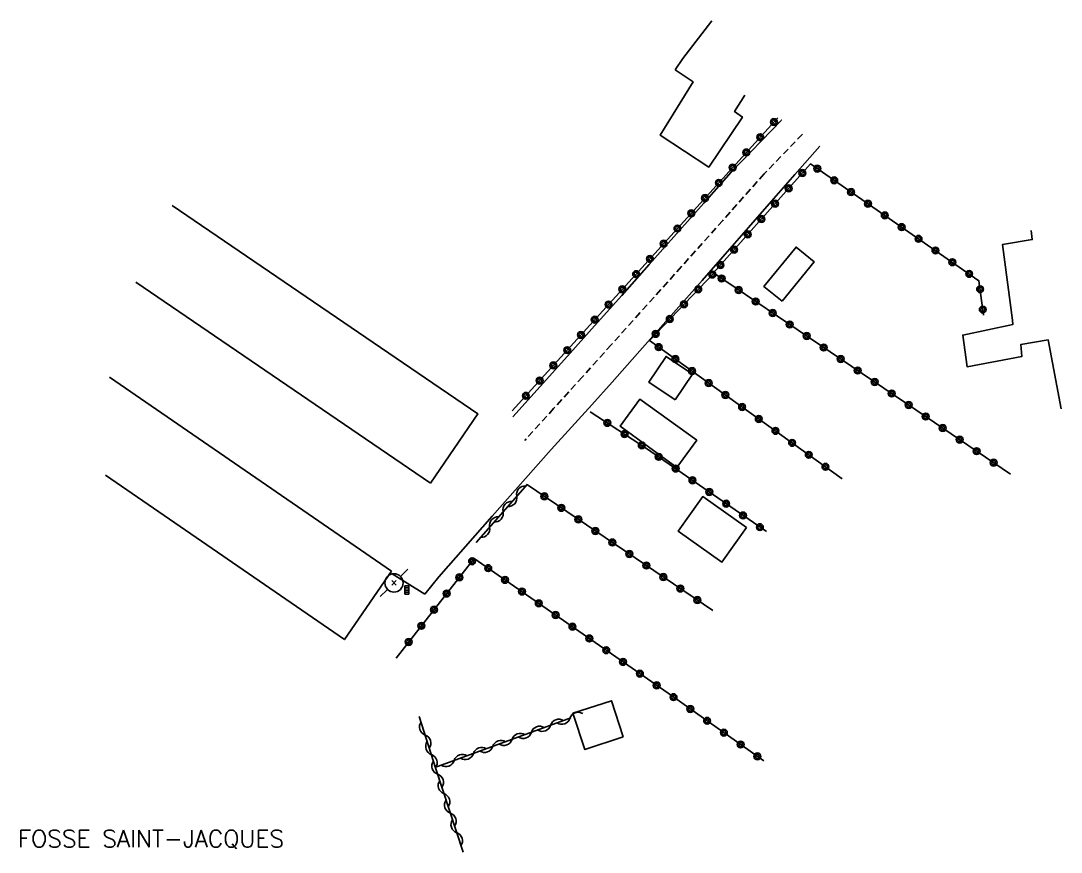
# Model space of a CAD drawing. Header units: millimetres. Extents: x 164000 to 165000, y 124105 to 125000.
# Drawn here: x 164044.1 to 164120.1, y 124611.4 to 124672.2 of the extents above; entities that cross this region are included whole.
import ezdxf
from ezdxf.enums import TextEntityAlignment as Align

# ---------------------------------------------------------------- set-up
doc = ezdxf.new("R2010")
doc.units = ezdxf.units.MM
doc.linetypes.add('DASHED', pattern=[0.75, 0.5, -0.25])
doc.layers.get('0').update_dxf_attribs({"linetype": 'CONTINUOUS'})
for name, color, linetype in [('W0001', 6, 'DASHED'), ('W0008', 7, 'CONTINUOUS'), ('W0017', 7, 'CONTINUOUS'), ('W0101', 7, 'CONTINUOUS'), ('W0104', 1, 'CONTINUOUS'), ('W0310', 3, 'CONTINUOUS'), ('W0323', 7, 'CONTINUOUS'), ('W0401', 7, 'CONTINUOUS'), ('W0473', 7, 'CONTINUOUS'), ('W0984', 7, 'CONTINUOUS'), ('W1102', 7, 'CONTINUOUS')]:
    doc.layers.add(name, color=color, linetype=linetype)
doc.styles.get("Standard").update_dxf_attribs({"font": 'romans.shx', "width": 0.85})

# ---------------------------------------------------------------- blocks, each defined once
blk = doc.blocks.new('T473')
for p, q in [((0.500001, 0.500001), (1.000002, 1.000002)), ((-0.166667, 0.166667), (0.166667, -0.166667)), ((-0.166667, -0.166667), (0.166667, 0.166667)), ((-1.000002, -1.000002), (-0.500001, -0.500001))]:
    blk.add_line(p, q)
blk.add_ellipse((0, 0), major_axis=(0.471405, 0.471405), ratio=1, start_param=5.497787144, end_param=11.780972451)
blk = doc.blocks.new('T401')
for p, q in [((-0.3, 0.3), (0, 0.3)), ((-0.3, -0.25), (-0.3, 0.3)), ((-0.3, 0.15), (0, 0.15)), ((-0.3, 0), (0, 0)), ((0, 0.3), (0, -0.25)), ((-0.3, -0.15), (0, -0.15)), ((-0.3, -0.25), (-0.3, -0.3)), ((-0.3, -0.3), (0, -0.3)), ((0, -0.3), (0, -0.25))]:
    blk.add_line(p, q)
blk = doc.blocks.new('t323o')
at = {"color": 0, "linetype": 'Continuous'}
for radius in [0.25, 0.15]:
    blk.add_circle((0, 0), radius, dxfattribs=at)
blk = doc.blocks.new('t310o')
at = {"color": 0, "linetype": 'Continuous'}
for centre, start, end in [((-0.5, 0.375), 216.8699, 323.1304), ((0.5, -0.375), 36.8699, 143.1303)]:
    blk.add_arc(centre, 0.625, start, end, dxfattribs=at)

msp = doc.modelspace()

# ---------------------------------------------------------------- linework, layer by layer
at = {"layer": 'W0001'}
msp.add_lwpolyline([(164101.177, 124663.863), (164098.382, 124660.963), (164095.367, 124657.57), (164092.342, 124654.188), (164089.313, 124650.808), (164087.215, 124648.472), (164085.113, 124646.14), (164083.007, 124643.812), (164080.896, 124641.488)], dxfattribs=at)
at = {"layer": 'W0008'}
for points in [[(164099.646, 124664.905), (164099.646, 124664.905), (164095.976, 124661.083), (164093.983, 124658.832), (164091.987, 124656.582), (164089.989, 124654.335), (164087.989, 124652.09), (164086.002, 124649.865), (164084.012, 124647.642), (164082.019, 124645.422), (164080.024, 124643.204)], [(164082.828, 124640.812), (164084.318, 124642.451), (164085.802, 124644.095), (164087.281, 124645.744), (164088.755, 124647.397), (164090.459, 124649.32), (164092.158, 124651.247), (164093.852, 124653.178), (164095.544, 124655.112), (164097.235, 124657.046), (164098.925, 124658.981), (164100.616, 124660.915), (164102.455, 124662.993)]]:
    msp.add_lwpolyline(points, dxfattribs=at)
at = {"layer": 'W0017'}
for points in [[(164082.828, 124640.812), (164078.52, 124635.949), (164074.615, 124631.515), (164073.6, 124630.255)], [(164073.6, 124630.255), (164071.214, 124631.745)]]:
    msp.add_lwpolyline(points, dxfattribs=at)
at = {"layer": 'W0101'}
for points in [[(164091.888, 124668.58), (164093.2, 124667.694), (164090.778, 124663.809), (164094.34, 124661.464), (164096.804, 124665.115), (164096.222, 124665.517), (164096.984, 124666.718)], [(164117.901, 124656.828), (164117.971, 124656.167), (164115.791, 124655.802), (164116.519, 124650.267)], [(164116.519, 124650.267), (164116.559, 124649.962), (164112.891, 124649.185), (164113.205, 124646.867), (164117.205, 124647.621), (164117.135, 124648.493), (164119.135, 124648.829), (164120.085, 124643.794)]]:
    msp.add_lwpolyline(points, dxfattribs=at)
at = {"layer": 'W0104'}
for points in [[(164055.148, 124658.669), (164077.477, 124643.426), (164074.014, 124638.354)], [(164074.014, 124638.354), (164052.485, 124653.051)], [(164071.172, 124631.93), (164050.571, 124646.117)], [(164050.265, 124638.949), (164067.725, 124626.925), (164071.172, 124631.93)]]:
    msp.add_lwpolyline(points, dxfattribs=at)
for points in [[(164099.691, 124651.668), (164102.041, 124654.536), (164100.722, 124655.616), (164098.372, 124652.748)], [(164091.88, 124644.453), (164089.958, 124645.748), (164091.227, 124647.632), (164093.149, 124646.337)], [(164092.014, 124639.517), (164087.873, 124642.527), (164089.316, 124644.512), (164093.457, 124641.502)], [(164097.094, 124635.133), (164093.905, 124637.381), (164092.116, 124634.843), (164095.305, 124632.595)], [(164088.096, 124619.813), (164085.287, 124618.893), (164084.419, 124621.544), (164087.228, 124622.464)]]:
    msp.add_lwpolyline(points, close=True, dxfattribs=at)
at = {"layer": 'W0310'}
for points in [[(164081.099, 124638.302), (164077.336, 124634.027)], [(164076.392, 124611.389), (164074.41, 124617.471), (164073.191, 124621.319)], [(164074.333, 124617.579), (164084.254, 124621.199)]]:
    msp.add_lwpolyline(points, dxfattribs=at)
at = {"layer": 'W0323'}
for points in [[(164079.969, 124643.638), (164099.392, 124665.078)], [(164116.389, 124639.013), (164110.224, 124643.214), (164094.681, 124653.728), (164101.77, 124661.699), (164114.079, 124653.163), (164114.413, 124650.645)], [(164094.68, 124653.69), (164090, 124648.799), (164104.084, 124638.684)], [(164098.546, 124634.82), (164089.799, 124640.904), (164085.673, 124643.586)], [(164094.637, 124629.051), (164081.092, 124638.241)], [(164098.365, 124618.061), (164091.372, 124623.005), (164077.211, 124632.861), (164071.493, 124625.576)]]:
    msp.add_lwpolyline(points, dxfattribs=at)
at = {"layer": 'W1102'}
msp.add_lwpolyline([(164094.552, 124672.159), (164092.438, 124669.412), (164091.888, 124668.58)], dxfattribs=at)

# ---------------------------------------------------------------- block references
at = {"layer": 'W0310'}
for p, rotation in [((164080.309, 124637.405), 228.6446703870669), ((164079.318, 124636.279), 228.6446703870669), ((164078.327, 124635.153), 228.6446703870669), ((164084.197, 124621.178), 20.0461447860747), ((164073.624, 124619.953), 107.5775738292894), ((164081.379, 124620.15), 20.0461447860747), ((164082.788, 124620.664), 20.0461447860747), ((164079.97, 124619.636), 20.0461447860747), ((164074.077, 124618.523), 107.5775738292894), ((164077.151, 124618.607), 20.0461447860747), ((164078.56, 124619.121), 20.0461447860747), ((164075.742, 124618.093), 20.0461447860747), ((164074.533, 124617.094), 108.0545358156578), ((164074.998, 124615.668), 108.0545358156578), ((164075.463, 124614.242), 108.0545358156578), ((164075.928, 124612.815), 108.0545358156578)]:
    msp.add_blockref('t310o', p, dxfattribs=dict(at, rotation=rotation))
at = {"layer": 'W0323'}
for p, rotation in [((164099.103, 124664.76), 47.82678306671926), ((164098.096, 124663.648), 47.82678306671926), ((164097.089, 124662.537), 47.82678306671926), ((164096.082, 124661.425), 47.82678306671926), ((164102.269, 124661.353), 325.2596080660705), ((164101.177, 124661.032), 48.35174095960945), ((164103.502, 124660.498), 325.2596080660705), ((164095.075, 124660.313), 47.82678306671926), ((164100.18, 124659.911), 48.35174095960945), ((164094.068, 124659.201), 47.82678306671926), ((164104.735, 124659.643), 325.2596080660705), ((164099.183, 124658.79), 48.35174095960945), ((164105.967, 124658.788), 325.2596080660705), ((164093.061, 124658.09), 47.82678306671926), ((164098.186, 124657.67), 48.35174095960945), ((164107.2, 124657.934), 325.2596080660705), ((164092.054, 124656.978), 47.82678306671926), ((164108.432, 124657.079), 325.2596080660705), ((164097.19, 124656.549), 48.35174095960945), ((164109.665, 124656.224), 325.2596080660705), ((164091.047, 124655.866), 47.82678306671926), ((164096.193, 124655.428), 48.35174095960945), ((164110.898, 124655.369), 325.2596080660705), ((164090.04, 124654.755), 47.82678306671926), ((164112.13, 124654.514), 325.2596080660705), ((164089.033, 124653.643), 47.82678306671926), ((164094.604, 124653.611), 226.2629246161607), ((164095.196, 124654.307), 48.35174095960945), ((164113.363, 124653.66), 325.2596080660705), ((164095.282, 124653.322), 145.9237716945313), ((164088.025, 124652.531), 47.82678306671926), ((164093.567, 124652.527), 226.2629246161607), ((164096.524, 124652.481), 145.9237716945313), ((164114.162, 124652.54), 277.555887709152), ((164087.018, 124651.42), 47.82678306671926), ((164092.53, 124651.443), 226.2629246161607), ((164097.766, 124651.641), 145.9237716945313), ((164099.009, 124650.8), 145.9237716945313), ((164114.359, 124651.053), 277.555887709152), ((164086.011, 124650.308), 47.82678306671926), ((164091.493, 124650.36), 226.2629246161607), ((164100.251, 124649.96), 145.9237716945313), ((164085.004, 124649.196), 47.82678306671926), ((164090.456, 124649.276), 226.2629246161607), ((164101.494, 124649.12), 145.9237716945313), ((164090.682, 124648.309), 324.3144381742553), ((164083.997, 124648.085), 47.82678306671926), ((164102.736, 124648.279), 145.9237716945313), ((164082.99, 124646.973), 47.82678306671926), ((164091.901, 124647.434), 324.3144381742553), ((164103.979, 124647.439), 145.9237716945313), ((164093.119, 124646.559), 324.3144381742553), ((164105.221, 124646.598), 145.9237716945313), ((164081.983, 124645.861), 47.82678306671926), ((164094.337, 124645.684), 324.3144381742553), ((164106.464, 124645.758), 145.9237716945313), ((164080.976, 124644.75), 47.82678306671926), ((164095.556, 124644.809), 324.3144381742553), ((164107.706, 124644.917), 145.9237716945313), ((164096.774, 124643.934), 324.3144381742553), ((164108.948, 124644.077), 145.9237716945313), ((164097.992, 124643.059), 324.3144381742553), ((164110.191, 124643.236), 145.9237716945313), ((164086.931, 124642.768), 146.9751562497015), ((164111.431, 124642.392), 145.7296936274972), ((164088.188, 124641.951), 146.9751562497015), ((164099.211, 124642.184), 324.3144381742553), ((164112.67, 124641.547), 145.7296936274972), ((164089.446, 124641.133), 146.9751562497015), ((164100.429, 124641.309), 324.3144381742553), ((164113.91, 124640.703), 145.7296936274972), ((164090.685, 124640.288), 145.1793494348098), ((164101.647, 124640.434), 324.3144381742553), ((164091.916, 124639.431), 145.1793494348098), ((164102.866, 124639.559), 324.3144381742553), ((164115.149, 124639.858), 145.7296936274972), ((164093.148, 124638.575), 145.1793494348098), ((164094.379, 124637.718), 145.1793494348098), ((164082.333, 124637.399), 145.8439260733967), ((164083.575, 124636.557), 145.8439260733967), ((164095.61, 124636.862), 145.1793494348098), ((164084.816, 124635.714), 145.8439260733967), ((164096.842, 124636.005), 145.1793494348098), ((164086.057, 124634.872), 145.8439260733967), ((164098.073, 124635.149), 145.1793494348098), ((164087.298, 124634.03), 145.8439260733967), ((164088.54, 124633.188), 145.8439260733967), ((164077.05, 124632.656), 231.8716145004118), ((164089.781, 124632.346), 145.8439260733967), ((164078.228, 124632.153), 145.1622358317235), ((164076.124, 124631.476), 231.8716145004118), ((164079.459, 124631.296), 145.1622358317235), ((164091.022, 124631.504), 145.8439260733967), ((164075.198, 124630.296), 231.8716145004118), ((164080.69, 124630.439), 145.1622358317235), ((164092.263, 124630.661), 145.8439260733967), ((164081.921, 124629.583), 145.1622358317235), ((164093.505, 124629.819), 145.8439260733967), ((164074.271, 124629.116), 231.8716145004118), ((164083.153, 124628.726), 145.1622358317235), ((164073.345, 124627.936), 231.8716145004118), ((164084.384, 124627.869), 145.1622358317235), ((164085.615, 124627.012), 145.1622358317235), ((164072.419, 124626.756), 231.8716145004118), ((164086.846, 124626.155), 145.1622358317235), ((164088.077, 124625.298), 145.1622358317235), ((164089.308, 124624.441), 145.1622358317235), ((164090.54, 124623.584), 145.1622358317235), ((164091.769, 124622.725), 144.7359785486743), ((164092.993, 124621.859), 144.7359785486743), ((164094.218, 124620.993), 144.7359785486743), ((164095.443, 124620.127), 144.7359785486743), ((164096.668, 124619.261), 144.7359785486743), ((164097.892, 124618.394), 144.7359785486743)]:
    msp.add_blockref('t323o', p, dxfattribs=dict(at, rotation=rotation))
at = {"layer": 'W0401'}
msp.add_blockref('T401', (164072.425, 124630.552), dxfattribs=at)
at = {"layer": 'W0473'}
msp.add_blockref('T473', (164071.345, 124631.071), dxfattribs=at)

# ---------------------------------------------------------------- texts
at = {"layer": 'W0984'}
msp.add_text('FOSSE SAINT-JACQUES', height=1.25, dxfattribs=at).set_placement((164053.592, 124612.38), align=Align.MIDDLE_CENTER)

doc.saveas('drawing.dxf')
